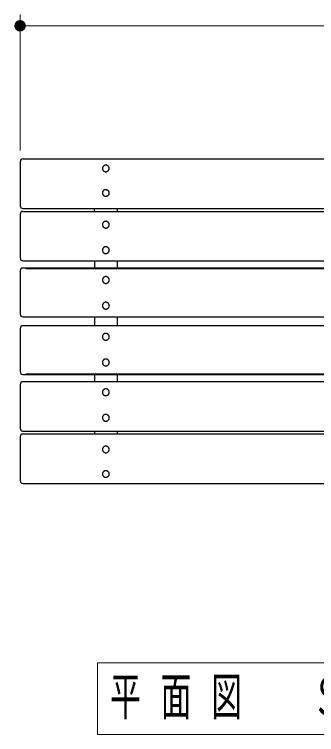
# Model space of a CAD drawing. Units: millimetres on the paper, scale 1:20. Extents: x -365 to 10, y -38 to 257.
# Drawn here: x -290 to -263.5, y 147.4 to 210.4 of the extents above; entities that cross this region are included whole.
import ezdxf

# ---------------------------------------------------------------- set-up
doc = ezdxf.new("R2010")
doc.units = ezdxf.units.MM
doc.layers.add('LY_1', color=4, linetype='Continuous', lineweight=25)
doc.styles.add('ＭＳ ゴシック', font='')
doc.styles.get('ＭＳ ゴシック').set_extended_font_data('MS Gothic')

# ---------------------------------------------------------------- blocks, each defined once
blk = doc.blocks.new('filled_dot')
at = {"color": 0, "linetype": 'Continuous', "lineweight": -2, "const_width": 1.25}
blk.add_lwpolyline([(-0.625, 0, 1), (0.625, 0, 1)], format="xyb", close=True, dxfattribs=at)

msp = doc.modelspace()

# ---------------------------------------------------------------- linework, layer by layer
at = {"layer": 'LY_1', "color": 7, "lineweight": 13}
for p, q in [((-289.467, 198.524), (-289.467, 210.439)), ((-289.467, 209.439), (-229.467, 209.439)), ((-236.209, 153.655), (-282.709, 153.655)), ((-282.709, 153.655), (-282.709, 147.355)), ((-282.709, 147.355), (-236.209, 147.355))]:
    msp.add_line(p, q, dxfattribs=at)
at = {"layer": 'LY_1'}
for p, q in [((-289.467, 197.524), (-289.467, 193.684)), ((-289.217, 197.774), (-229.717, 197.774)), ((-289.217, 193.434), (-229.717, 193.434)), ((-289.217, 193.182), (-229.717, 193.182)), ((-289.467, 192.932), (-289.467, 189.103)), ((-289.217, 188.853), (-229.717, 188.853)), ((-282.967, 188.853), (-282.967, 188.229)), ((-280.967, 188.853), (-280.967, 188.229)), ((-289.217, 188.229), (-229.717, 188.229)), ((-289.467, 187.979), (-289.467, 184.196)), ((-289.217, 183.946), (-229.717, 183.946)), ((-282.967, 183.946), (-282.967, 183.181)), ((-280.967, 183.946), (-280.967, 183.181)), ((-289.217, 183.181), (-229.717, 183.181)), ((-289.467, 182.931), (-289.467, 179.149)), ((-289.217, 178.899), (-229.717, 178.899)), ((-282.967, 178.899), (-282.967, 178.274)), ((-280.967, 178.899), (-280.967, 178.274)), ((-289.467, 178.024), (-289.467, 174.196)), ((-289.217, 178.274), (-229.717, 178.274)), ((-289.217, 173.946), (-229.717, 173.946)), ((-289.217, 173.693), (-229.717, 173.693)), ((-282.967, 173.946), (-282.967, 173.693)), ((-280.967, 173.946), (-280.967, 173.693)), ((-289.467, 173.443), (-289.467, 169.603)), ((-289.217, 169.353), (-229.717, 169.353))]:
    msp.add_line(p, q, dxfattribs=at)
at = {"layer": 'LY_1', "color": 7}
for p, q in [((-282.967, 193.182), (-282.967, 193.434)), ((-280.967, 193.434), (-280.967, 193.182)), ((-288.967, 188.171), (-229.967, 188.171)), ((-288.967, 178.956), (-229.967, 178.956))]:
    msp.add_line(p, q, dxfattribs=at)
at = {"layer": 'LY_1'}
for points in [[(-281.667, 196.945), (-281.669, 196.97), (-281.672, 196.995), (-281.678, 197.019), (-281.685, 197.043), (-281.695, 197.066), (-281.708, 197.088), (-281.722, 197.109), (-281.738, 197.129), (-281.755, 197.148), (-281.775, 197.164), (-281.795, 197.18), (-281.817, 197.193), (-281.841, 197.205), (-281.865, 197.214), (-281.89, 197.222), (-281.915, 197.227), (-281.941, 197.23), (-281.967, 197.231), (-281.994, 197.23), (-282.019, 197.227), (-282.045, 197.222), (-282.07, 197.214), (-282.094, 197.205), (-282.117, 197.193), (-282.139, 197.18), (-282.16, 197.164), (-282.18, 197.148), (-282.197, 197.129), (-282.213, 197.109), (-282.227, 197.088), (-282.239, 197.066), (-282.249, 197.043), (-282.257, 197.019), (-282.263, 196.995), (-282.266, 196.97), (-282.267, 196.945), (-282.266, 196.92), (-282.263, 196.895), (-282.257, 196.871), (-282.249, 196.847), (-282.239, 196.824), (-282.227, 196.802), (-282.213, 196.781), (-282.197, 196.761), (-282.18, 196.743), (-282.16, 196.726), (-282.139, 196.71), (-282.117, 196.697), (-282.094, 196.686), (-282.07, 196.676), (-282.045, 196.668), (-282.019, 196.663), (-281.994, 196.66), (-281.967, 196.659), (-281.941, 196.66), (-281.915, 196.663), (-281.89, 196.668), (-281.865, 196.676), (-281.841, 196.686), (-281.817, 196.697), (-281.795, 196.71), (-281.775, 196.726), (-281.755, 196.743), (-281.738, 196.761), (-281.722, 196.781), (-281.708, 196.802), (-281.695, 196.824), (-281.685, 196.847), (-281.678, 196.871), (-281.672, 196.895), (-281.669, 196.92)], [(-281.667, 194.797), (-281.669, 194.822), (-281.672, 194.847), (-281.678, 194.871), (-281.685, 194.895), (-281.695, 194.918), (-281.708, 194.94), (-281.722, 194.961), (-281.738, 194.981), (-281.755, 195), (-281.775, 195.017), (-281.795, 195.032), (-281.817, 195.045), (-281.841, 195.057), (-281.865, 195.066), (-281.89, 195.074), (-281.915, 195.079), (-281.941, 195.082), (-281.967, 195.084), (-281.994, 195.082), (-282.019, 195.079), (-282.045, 195.074), (-282.07, 195.066), (-282.094, 195.057), (-282.117, 195.045), (-282.139, 195.032), (-282.16, 195.017), (-282.18, 195), (-282.197, 194.981), (-282.213, 194.961), (-282.227, 194.94), (-282.239, 194.918), (-282.249, 194.895), (-282.257, 194.871), (-282.263, 194.847), (-282.266, 194.822), (-282.267, 194.797), (-282.266, 194.772), (-282.263, 194.747), (-282.257, 194.723), (-282.249, 194.699), (-282.239, 194.676), (-282.227, 194.654), (-282.213, 194.633), (-282.197, 194.613), (-282.18, 194.595), (-282.16, 194.578), (-282.139, 194.563), (-282.117, 194.549), (-282.094, 194.538), (-282.07, 194.528), (-282.045, 194.521), (-282.019, 194.515), (-281.994, 194.512), (-281.967, 194.511), (-281.941, 194.512), (-281.915, 194.515), (-281.89, 194.521), (-281.865, 194.528), (-281.841, 194.538), (-281.817, 194.549), (-281.795, 194.563), (-281.775, 194.578), (-281.755, 194.595), (-281.738, 194.613), (-281.722, 194.633), (-281.708, 194.654), (-281.695, 194.676), (-281.685, 194.699), (-281.678, 194.723), (-281.672, 194.747), (-281.669, 194.772)], [(-281.667, 192.019), (-281.669, 192.045), (-281.672, 192.071), (-281.678, 192.096), (-281.685, 192.121), (-281.695, 192.145), (-281.708, 192.168), (-281.722, 192.19), (-281.738, 192.21), (-281.755, 192.229), (-281.775, 192.247), (-281.795, 192.263), (-281.817, 192.277), (-281.841, 192.289), (-281.865, 192.299), (-281.89, 192.307), (-281.915, 192.312), (-281.941, 192.316), (-281.967, 192.317), (-281.994, 192.316), (-282.019, 192.312), (-282.045, 192.307), (-282.07, 192.299), (-282.094, 192.289), (-282.117, 192.277), (-282.139, 192.263), (-282.16, 192.247), (-282.18, 192.229), (-282.197, 192.21), (-282.213, 192.19), (-282.227, 192.168), (-282.239, 192.145), (-282.249, 192.121), (-282.257, 192.096), (-282.263, 192.071), (-282.266, 192.045), (-282.267, 192.019), (-282.266, 191.993), (-282.263, 191.967), (-282.257, 191.942), (-282.249, 191.917), (-282.239, 191.893), (-282.227, 191.87), (-282.213, 191.848), (-282.197, 191.828), (-282.18, 191.809), (-282.16, 191.791), (-282.139, 191.775), (-282.117, 191.761), (-282.094, 191.749), (-282.07, 191.739), (-282.045, 191.732), (-282.019, 191.726), (-281.994, 191.723), (-281.967, 191.721), (-281.941, 191.723), (-281.915, 191.726), (-281.89, 191.732), (-281.865, 191.739), (-281.841, 191.749), (-281.817, 191.761), (-281.795, 191.775), (-281.775, 191.791), (-281.755, 191.809), (-281.738, 191.828), (-281.722, 191.848), (-281.708, 191.87), (-281.695, 191.893), (-281.685, 191.917), (-281.678, 191.942), (-281.672, 191.967), (-281.669, 191.993)], [(-281.667, 189.787), (-281.669, 189.813), (-281.672, 189.838), (-281.678, 189.864), (-281.685, 189.889), (-281.695, 189.913), (-281.708, 189.936), (-281.722, 189.957), (-281.738, 189.978), (-281.755, 189.997), (-281.775, 190.015), (-281.795, 190.031), (-281.817, 190.045), (-281.841, 190.057), (-281.865, 190.066), (-281.89, 190.074), (-281.915, 190.08), (-281.941, 190.083), (-281.967, 190.084), (-281.994, 190.083), (-282.019, 190.08), (-282.045, 190.074), (-282.07, 190.066), (-282.094, 190.057), (-282.117, 190.045), (-282.139, 190.031), (-282.16, 190.015), (-282.18, 189.997), (-282.197, 189.978), (-282.213, 189.957), (-282.227, 189.936), (-282.239, 189.913), (-282.249, 189.889), (-282.257, 189.864), (-282.263, 189.838), (-282.266, 189.813), (-282.267, 189.787), (-282.266, 189.761), (-282.263, 189.735), (-282.257, 189.71), (-282.249, 189.685), (-282.239, 189.661), (-282.227, 189.638), (-282.213, 189.616), (-282.197, 189.595), (-282.18, 189.576), (-282.16, 189.559), (-282.139, 189.543), (-282.117, 189.529), (-282.094, 189.517), (-282.07, 189.507), (-282.045, 189.499), (-282.019, 189.494), (-281.994, 189.49), (-281.967, 189.489), (-281.941, 189.49), (-281.915, 189.494), (-281.89, 189.499), (-281.865, 189.507), (-281.841, 189.517), (-281.817, 189.529), (-281.795, 189.543), (-281.775, 189.559), (-281.755, 189.576), (-281.738, 189.595), (-281.722, 189.616), (-281.708, 189.638), (-281.695, 189.661), (-281.685, 189.685), (-281.678, 189.71), (-281.672, 189.735), (-281.669, 189.761)], [(-281.667, 187.172), (-281.669, 187.198), (-281.672, 187.224), (-281.678, 187.25), (-281.685, 187.275), (-281.695, 187.299), (-281.708, 187.322), (-281.722, 187.344), (-281.738, 187.365), (-281.755, 187.384), (-281.775, 187.402), (-281.795, 187.418), (-281.817, 187.432), (-281.841, 187.444), (-281.865, 187.454), (-281.89, 187.462), (-281.915, 187.467), (-281.941, 187.471), (-281.967, 187.472), (-281.994, 187.471), (-282.019, 187.467), (-282.045, 187.462), (-282.07, 187.454), (-282.094, 187.444), (-282.117, 187.432), (-282.139, 187.418), (-282.16, 187.402), (-282.18, 187.384), (-282.197, 187.365), (-282.213, 187.344), (-282.227, 187.322), (-282.239, 187.299), (-282.249, 187.275), (-282.257, 187.25), (-282.263, 187.224), (-282.266, 187.198), (-282.267, 187.172), (-282.266, 187.146), (-282.263, 187.12), (-282.257, 187.095), (-282.249, 187.07), (-282.239, 187.046), (-282.227, 187.022), (-282.213, 187), (-282.197, 186.98), (-282.18, 186.96), (-282.16, 186.943), (-282.139, 186.927), (-282.117, 186.913), (-282.094, 186.901), (-282.07, 186.891), (-282.045, 186.883), (-282.019, 186.877), (-281.994, 186.874), (-281.967, 186.873), (-281.941, 186.874), (-281.915, 186.877), (-281.89, 186.883), (-281.865, 186.891), (-281.841, 186.901), (-281.817, 186.913), (-281.795, 186.927), (-281.775, 186.943), (-281.755, 186.96), (-281.738, 186.98), (-281.722, 187), (-281.708, 187.022), (-281.695, 187.046), (-281.685, 187.07), (-281.678, 187.095), (-281.672, 187.12), (-281.669, 187.146)], [(-281.667, 184.924), (-281.669, 184.95), (-281.672, 184.976), (-281.678, 185.002), (-281.685, 185.027), (-281.695, 185.051), (-281.708, 185.074), (-281.722, 185.096), (-281.738, 185.117), (-281.755, 185.136), (-281.775, 185.154), (-281.795, 185.17), (-281.817, 185.184), (-281.841, 185.196), (-281.865, 185.206), (-281.89, 185.214), (-281.915, 185.22), (-281.941, 185.223), (-281.967, 185.224), (-281.994, 185.223), (-282.019, 185.22), (-282.045, 185.214), (-282.07, 185.206), (-282.094, 185.196), (-282.117, 185.184), (-282.139, 185.17), (-282.16, 185.154), (-282.18, 185.136), (-282.197, 185.117), (-282.213, 185.096), (-282.227, 185.074), (-282.239, 185.051), (-282.249, 185.027), (-282.257, 185.002), (-282.263, 184.976), (-282.266, 184.95), (-282.267, 184.924), (-282.266, 184.898), (-282.263, 184.872), (-282.257, 184.847), (-282.249, 184.822), (-282.239, 184.798), (-282.227, 184.774), (-282.213, 184.752), (-282.197, 184.732), (-282.18, 184.712), (-282.16, 184.695), (-282.139, 184.679), (-282.117, 184.665), (-282.094, 184.653), (-282.07, 184.643), (-282.045, 184.635), (-282.019, 184.629), (-281.994, 184.626), (-281.967, 184.625), (-281.941, 184.626), (-281.915, 184.629), (-281.89, 184.635), (-281.865, 184.643), (-281.841, 184.653), (-281.817, 184.665), (-281.795, 184.679), (-281.775, 184.695), (-281.755, 184.712), (-281.738, 184.732), (-281.722, 184.752), (-281.708, 184.774), (-281.695, 184.798), (-281.685, 184.822), (-281.678, 184.847), (-281.672, 184.872), (-281.669, 184.898)], [(-281.667, 182.203), (-281.669, 182.229), (-281.672, 182.255), (-281.678, 182.281), (-281.685, 182.306), (-281.695, 182.33), (-281.708, 182.353), (-281.722, 182.375), (-281.738, 182.396), (-281.755, 182.415), (-281.775, 182.433), (-281.795, 182.449), (-281.817, 182.463), (-281.841, 182.475), (-281.865, 182.485), (-281.89, 182.493), (-281.915, 182.498), (-281.941, 182.502), (-281.967, 182.503), (-281.994, 182.502), (-282.019, 182.498), (-282.045, 182.493), (-282.07, 182.485), (-282.094, 182.475), (-282.117, 182.463), (-282.139, 182.449), (-282.16, 182.433), (-282.18, 182.415), (-282.197, 182.396), (-282.213, 182.375), (-282.227, 182.353), (-282.239, 182.33), (-282.249, 182.306), (-282.257, 182.281), (-282.263, 182.255), (-282.266, 182.229), (-282.267, 182.203), (-282.266, 182.177), (-282.263, 182.151), (-282.257, 182.126), (-282.249, 182.101), (-282.239, 182.076), (-282.227, 182.053), (-282.213, 182.031), (-282.197, 182.01), (-282.18, 181.991), (-282.16, 181.974), (-282.139, 181.958), (-282.117, 181.944), (-282.094, 181.932), (-282.07, 181.922), (-282.045, 181.914), (-282.019, 181.908), (-281.994, 181.905), (-281.967, 181.903), (-281.941, 181.905), (-281.915, 181.908), (-281.89, 181.914), (-281.865, 181.922), (-281.841, 181.932), (-281.817, 181.944), (-281.795, 181.958), (-281.775, 181.974), (-281.755, 181.991), (-281.738, 182.01), (-281.722, 182.031), (-281.708, 182.053), (-281.695, 182.076), (-281.685, 182.101), (-281.678, 182.126), (-281.672, 182.151), (-281.669, 182.177)], [(-281.667, 179.955), (-281.669, 179.981), (-281.672, 180.007), (-281.678, 180.033), (-281.685, 180.058), (-281.695, 180.082), (-281.708, 180.105), (-281.722, 180.127), (-281.738, 180.148), (-281.755, 180.167), (-281.775, 180.185), (-281.795, 180.201), (-281.817, 180.215), (-281.841, 180.227), (-281.865, 180.237), (-281.89, 180.245), (-281.915, 180.25), (-281.941, 180.254), (-281.967, 180.255), (-281.994, 180.254), (-282.019, 180.25), (-282.045, 180.245), (-282.07, 180.237), (-282.094, 180.227), (-282.117, 180.215), (-282.139, 180.201), (-282.16, 180.185), (-282.18, 180.167), (-282.197, 180.148), (-282.213, 180.127), (-282.227, 180.105), (-282.239, 180.082), (-282.249, 180.058), (-282.257, 180.033), (-282.263, 180.007), (-282.266, 179.981), (-282.267, 179.955), (-282.266, 179.929), (-282.263, 179.903), (-282.257, 179.878), (-282.249, 179.853), (-282.239, 179.829), (-282.227, 179.805), (-282.213, 179.783), (-282.197, 179.763), (-282.18, 179.743), (-282.16, 179.726), (-282.139, 179.71), (-282.117, 179.696), (-282.094, 179.684), (-282.07, 179.674), (-282.045, 179.666), (-282.019, 179.66), (-281.994, 179.657), (-281.967, 179.655), (-281.941, 179.657), (-281.915, 179.66), (-281.89, 179.666), (-281.865, 179.674), (-281.841, 179.684), (-281.817, 179.696), (-281.795, 179.71), (-281.775, 179.726), (-281.755, 179.743), (-281.738, 179.763), (-281.722, 179.783), (-281.708, 179.805), (-281.695, 179.829), (-281.685, 179.853), (-281.678, 179.878), (-281.672, 179.903), (-281.669, 179.929)], [(-281.667, 177.341), (-281.669, 177.367), (-281.672, 177.392), (-281.678, 177.418), (-281.685, 177.443), (-281.695, 177.467), (-281.708, 177.49), (-281.722, 177.511), (-281.738, 177.532), (-281.755, 177.551), (-281.775, 177.569), (-281.795, 177.585), (-281.817, 177.598), (-281.841, 177.61), (-281.865, 177.62), (-281.89, 177.628), (-281.915, 177.634), (-281.941, 177.637), (-281.967, 177.638), (-281.994, 177.637), (-282.019, 177.634), (-282.045, 177.628), (-282.07, 177.62), (-282.094, 177.61), (-282.117, 177.598), (-282.139, 177.585), (-282.16, 177.569), (-282.18, 177.551), (-282.197, 177.532), (-282.213, 177.511), (-282.227, 177.49), (-282.239, 177.467), (-282.249, 177.443), (-282.257, 177.418), (-282.263, 177.392), (-282.266, 177.367), (-282.267, 177.341), (-282.266, 177.315), (-282.263, 177.289), (-282.257, 177.264), (-282.249, 177.239), (-282.239, 177.215), (-282.227, 177.192), (-282.213, 177.17), (-282.197, 177.149), (-282.18, 177.13), (-282.16, 177.113), (-282.139, 177.097), (-282.117, 177.083), (-282.094, 177.071), (-282.07, 177.061), (-282.045, 177.053), (-282.019, 177.048), (-281.994, 177.044), (-281.967, 177.043), (-281.941, 177.044), (-281.915, 177.048), (-281.89, 177.053), (-281.865, 177.061), (-281.841, 177.071), (-281.817, 177.083), (-281.795, 177.097), (-281.775, 177.113), (-281.755, 177.13), (-281.738, 177.149), (-281.722, 177.17), (-281.708, 177.192), (-281.695, 177.215), (-281.685, 177.239), (-281.678, 177.264), (-281.672, 177.289), (-281.669, 177.315)], [(-281.667, 175.109), (-281.669, 175.134), (-281.672, 175.16), (-281.678, 175.186), (-281.685, 175.21), (-281.695, 175.234), (-281.708, 175.257), (-281.722, 175.279), (-281.738, 175.3), (-281.755, 175.319), (-281.775, 175.337), (-281.795, 175.352), (-281.817, 175.366), (-281.841, 175.378), (-281.865, 175.388), (-281.89, 175.396), (-281.915, 175.402), (-281.941, 175.405), (-281.967, 175.406), (-281.994, 175.405), (-282.019, 175.402), (-282.045, 175.396), (-282.07, 175.388), (-282.094, 175.378), (-282.117, 175.366), (-282.139, 175.352), (-282.16, 175.337), (-282.18, 175.319), (-282.197, 175.3), (-282.213, 175.279), (-282.227, 175.257), (-282.239, 175.234), (-282.249, 175.21), (-282.257, 175.186), (-282.263, 175.16), (-282.266, 175.134), (-282.267, 175.109), (-282.266, 175.083), (-282.263, 175.057), (-282.257, 175.031), (-282.249, 175.007), (-282.239, 174.983), (-282.227, 174.96), (-282.213, 174.938), (-282.197, 174.917), (-282.18, 174.898), (-282.16, 174.881), (-282.139, 174.865), (-282.117, 174.851), (-282.094, 174.839), (-282.07, 174.829), (-282.045, 174.821), (-282.019, 174.815), (-281.994, 174.812), (-281.967, 174.811), (-281.941, 174.812), (-281.915, 174.815), (-281.89, 174.821), (-281.865, 174.829), (-281.841, 174.839), (-281.817, 174.851), (-281.795, 174.865), (-281.775, 174.881), (-281.755, 174.898), (-281.738, 174.917), (-281.722, 174.938), (-281.708, 174.96), (-281.695, 174.983), (-281.685, 175.007), (-281.678, 175.031), (-281.672, 175.057), (-281.669, 175.083)], [(-281.667, 172.33), (-281.669, 172.355), (-281.672, 172.38), (-281.678, 172.404), (-281.685, 172.428), (-281.695, 172.451), (-281.708, 172.473), (-281.722, 172.495), (-281.738, 172.514), (-281.755, 172.533), (-281.775, 172.55), (-281.795, 172.565), (-281.817, 172.578), (-281.841, 172.59), (-281.865, 172.599), (-281.89, 172.607), (-281.915, 172.612), (-281.941, 172.616), (-281.967, 172.617), (-281.994, 172.616), (-282.019, 172.612), (-282.045, 172.607), (-282.07, 172.599), (-282.094, 172.59), (-282.117, 172.578), (-282.139, 172.565), (-282.16, 172.55), (-282.18, 172.533), (-282.197, 172.514), (-282.213, 172.495), (-282.227, 172.473), (-282.239, 172.451), (-282.249, 172.428), (-282.257, 172.404), (-282.263, 172.38), (-282.266, 172.355), (-282.267, 172.33), (-282.266, 172.305), (-282.263, 172.281), (-282.257, 172.256), (-282.249, 172.232), (-282.239, 172.209), (-282.227, 172.187), (-282.213, 172.166), (-282.197, 172.146), (-282.18, 172.128), (-282.16, 172.111), (-282.139, 172.096), (-282.117, 172.082), (-282.094, 172.071), (-282.07, 172.061), (-282.045, 172.054), (-282.019, 172.048), (-281.994, 172.045), (-281.967, 172.044), (-281.941, 172.045), (-281.915, 172.048), (-281.89, 172.054), (-281.865, 172.061), (-281.841, 172.071), (-281.817, 172.082), (-281.795, 172.096), (-281.775, 172.111), (-281.755, 172.128), (-281.738, 172.146), (-281.722, 172.166), (-281.708, 172.187), (-281.695, 172.209), (-281.685, 172.232), (-281.678, 172.256), (-281.672, 172.281), (-281.669, 172.305)], [(-281.667, 170.182), (-281.669, 170.207), (-281.672, 170.232), (-281.678, 170.256), (-281.685, 170.28), (-281.695, 170.303), (-281.708, 170.326), (-281.722, 170.347), (-281.738, 170.366), (-281.755, 170.385), (-281.775, 170.402), (-281.795, 170.417), (-281.817, 170.43), (-281.841, 170.442), (-281.865, 170.451), (-281.89, 170.459), (-281.915, 170.464), (-281.941, 170.468), (-281.967, 170.469), (-281.994, 170.468), (-282.019, 170.464), (-282.045, 170.459), (-282.07, 170.451), (-282.094, 170.442), (-282.117, 170.43), (-282.139, 170.417), (-282.16, 170.402), (-282.18, 170.385), (-282.197, 170.366), (-282.213, 170.347), (-282.227, 170.326), (-282.239, 170.303), (-282.249, 170.28), (-282.257, 170.256), (-282.263, 170.232), (-282.266, 170.207), (-282.267, 170.182), (-282.266, 170.157), (-282.263, 170.133), (-282.257, 170.108), (-282.249, 170.084), (-282.239, 170.061), (-282.227, 170.039), (-282.213, 170.018), (-282.197, 169.998), (-282.18, 169.98), (-282.16, 169.963), (-282.139, 169.948), (-282.117, 169.934), (-282.094, 169.923), (-282.07, 169.913), (-282.045, 169.906), (-282.019, 169.9), (-281.994, 169.897), (-281.967, 169.896), (-281.941, 169.897), (-281.915, 169.9), (-281.89, 169.906), (-281.865, 169.913), (-281.841, 169.923), (-281.817, 169.934), (-281.795, 169.948), (-281.775, 169.963), (-281.755, 169.98), (-281.738, 169.998), (-281.722, 170.018), (-281.708, 170.039), (-281.695, 170.061), (-281.685, 170.084), (-281.678, 170.108), (-281.672, 170.133), (-281.669, 170.157)]]:
    msp.add_lwpolyline(points, close=True, dxfattribs=at)
for centre, start, end in [((-289.217, 197.524), 89.99998, 179.99996), ((-289.217, 193.684), 179.99998, 270.00002), ((-289.217, 192.932), 89.99998, 179.99996), ((-289.217, 189.103), 179.99998, 270.00002), ((-289.217, 187.979), 89.99998, 179.99996), ((-289.217, 184.196), 179.99998, 270.00002), ((-289.217, 182.931), 89.99998, 179.99996), ((-289.217, 179.149), 179.99998, 270.00002), ((-289.217, 178.024), 89.99998, 179.99996), ((-289.217, 174.196), 179.99998, 270.00002), ((-289.217, 173.443), 89.99998, 179.99996), ((-289.217, 169.603), 179.99998, 270.00002)]:
    msp.add_arc(centre, 0.25, start, end, dxfattribs=at)

# ---------------------------------------------------------------- block references
at = {"layer": 'LY_1', "color": 7, "lineweight": 13, "xscale": 0.4, "yscale": 0.4}
msp.add_blockref('filled_dot', (-289.467, 209.439), dxfattribs=at)

# ---------------------------------------------------------------- texts
at = {"layer": 'LY_1', "color": 7, "insert": (-259.459, 150.505), "char_height": 3.299, "attachment_point": 5, "style": 'ＭＳ ゴシック'}
msp.add_mtext('\\T1.64;\\W0.6;平面図\u3000Ｓ＝１／２０', dxfattribs=at)

doc.saveas('drawing.dxf')
